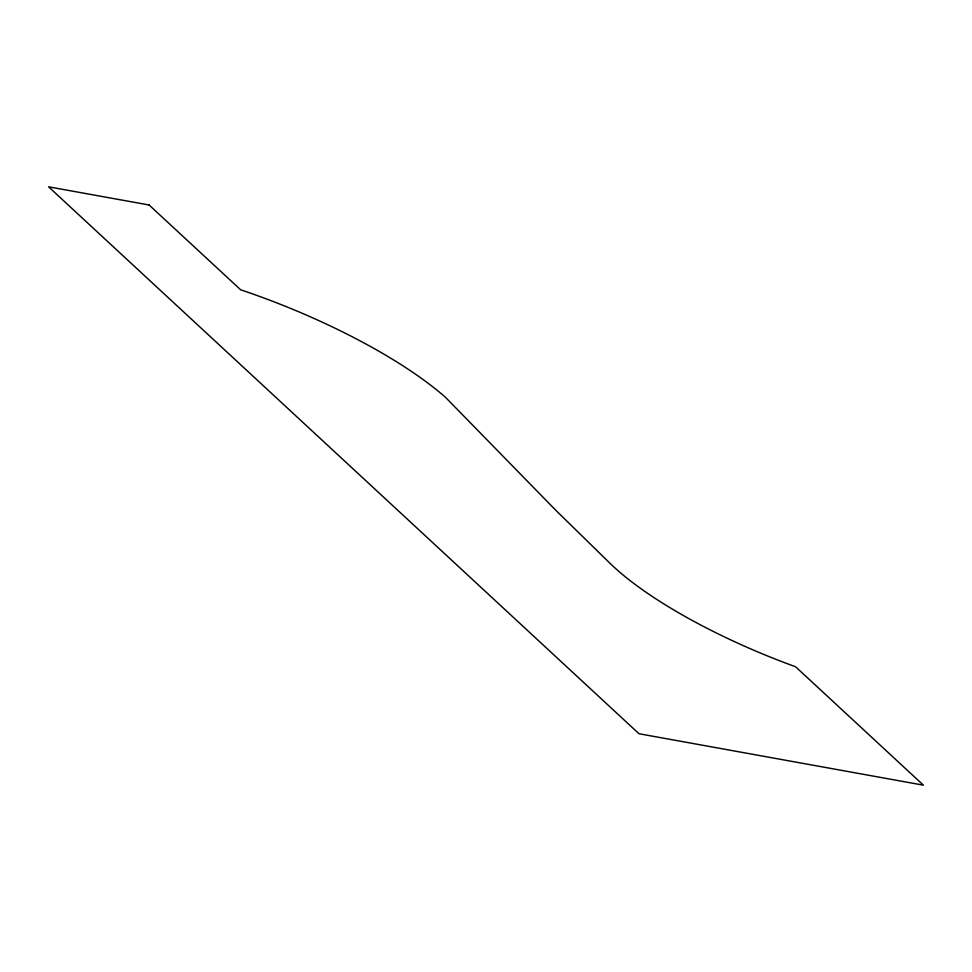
<?xml version="1.0" encoding="UTF-8"?>
<svg xmlns="http://www.w3.org/2000/svg" width="972" height="972" viewBox="0 0 972 972"><rect width="100%" height="100%" fill="white"/><g stroke="black" fill="none" stroke-linecap="round" stroke-linejoin="round"><path stroke-width="1.46" d="M149.105 204.995L48.6 186.831L638.993 733.739L923.4 785.169L795.57 666.756A222.77 62.524 21.9 0 1 608.946 562.266L555.705 510.191L445.541 397.366A233.487 65.525 21.9 0 0 240.631 289.778L149.105 204.995"/></g></svg>
